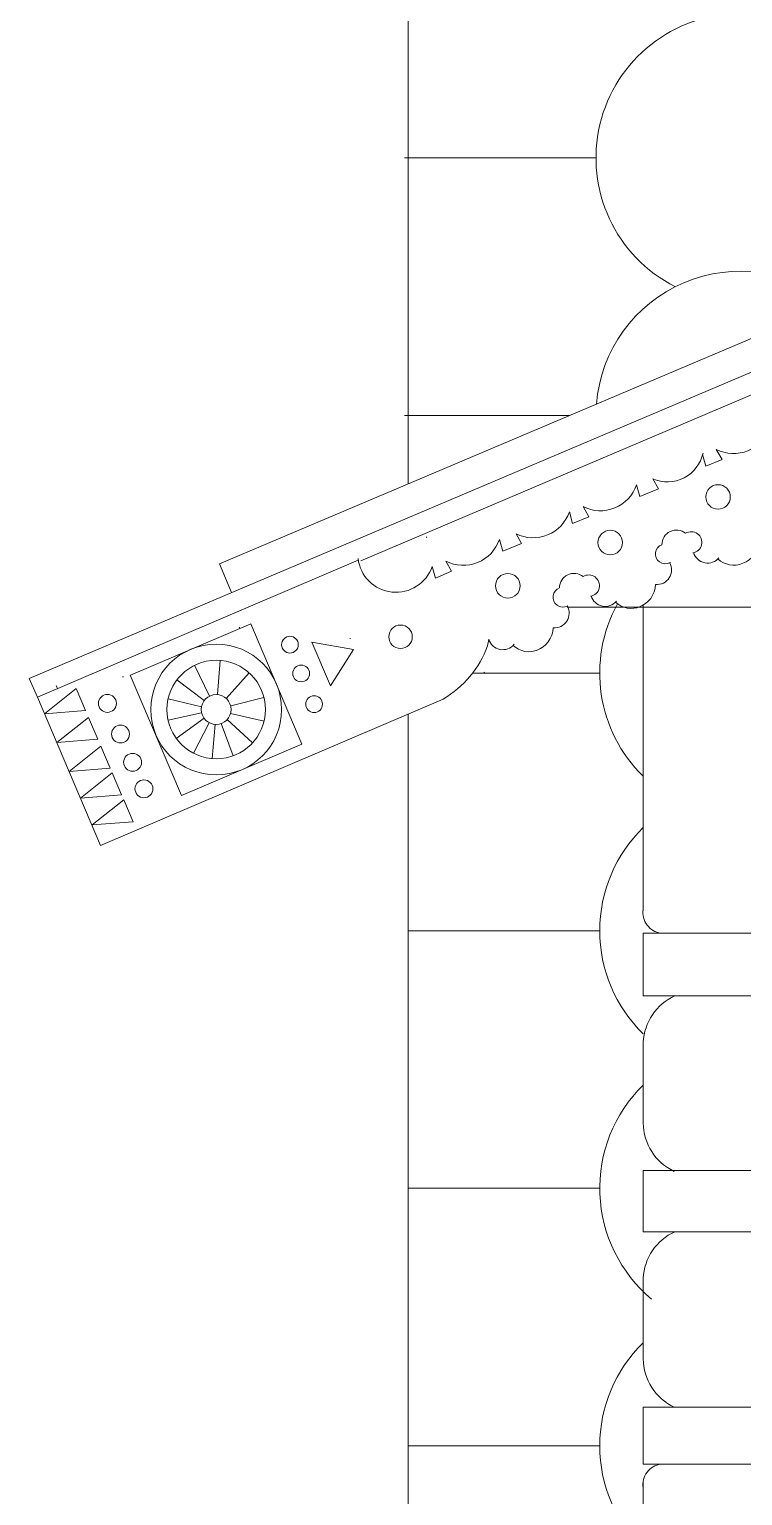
# Model space of a CAD drawing. Header units: millimetres. Extents: x 2399 to 111977, y 1313 to 59551.
# Drawn here: x 8931 to 10043, y 32901 to 35189 of the extents above; entities that cross this region are included whole.
import ezdxf

# ---------------------------------------------------------------- set-up
doc = ezdxf.new("R2010")
doc.units = ezdxf.units.MM
doc.layers.add('hatch1', color=7, linetype='Continuous', lineweight=20, true_color=0x6a6a6a)
doc.layers.add('main line', color=7, linetype='Continuous', lineweight=13)

msp = doc.modelspace()

# ---------------------------------------------------------------- linework, layer by layer
at = {"layer": 'hatch1', "color": 251, "linetype": 'Continuous', "lineweight": 20, "true_color": 0x6a6a6a}
for p, q in [((8943.0953, 34146.5162), (9443.6174, 34360.3329)), ((9088.3458, 34181.2954), (9276.2106, 34261.3549)), ((9275.8511, 34261.2017), (9355.8076, 34073.5786)), ((9371.3696, 34232.7173), (9400.5515, 34164.4057)), ((9400.5515, 34164.4057), (9436.2894, 34221.2153)), ((9228.2513, 34204.0485), (9223.9549, 34150.7003)), ((9167.9429, 33993.5191), (9087.9863, 34181.1422)), ((9211.8509, 34148.4101), (9188.3615, 34196.5011)), ((9273.6448, 34184.4268), (9237.7289, 34144.7463)), ((9003.711, 34160.1359), (8954.3527, 34120.7917)), ((9003.711, 34160.1359), (9018.3011, 34125.982)), ((9203.4311, 34141.4491), (9160.6136, 34173.5606)), ((8943.0953, 34146.5162), (9041.7588, 33915.5554)), ((9199.1878, 34131.8626), (9147.0209, 34143.8731)), ((9296.5537, 34146.3783), (9244.6803, 34133.201)), ((8954.3527, 34120.7917), (9018.3011, 34125.982)), ((9022.9228, 34115.1632), (8973.5645, 34075.8189)), ((9022.9228, 34115.1632), (9037.5129, 34081.0092)), ((9199.3146, 34122.4445), (9147.0471, 34110.9291)), ((9203.1904, 34113.7992), (9159.8204, 34082.438)), ((9211.2516, 34106.8149), (9186.3865, 34059.4206)), ((9239.237, 34111.6706), (9278.6146, 34075.423)), ((9296.7655, 34109.3972), (9244.5986, 34121.4076)), ((9220.2117, 34104.2212), (9215.9153, 34050.8731)), ((9230.0372, 34105.5447), (9248.2961, 34055.2347)), ((8973.5645, 34075.8189), (9037.5129, 34081.0092)), ((9042.1346, 34070.1904), (8992.7763, 34030.8461)), ((9042.1346, 34070.1904), (9056.7247, 34036.0364)), ((9355.8187, 34073.5833), (9167.9539, 33993.5238)), ((8992.7763, 34030.8461), (9056.7247, 34036.0364)), ((9059.9774, 34028.4222), (9010.6191, 33989.078)), ((9059.9774, 34028.4222), (9074.5675, 33994.2683)), ((9010.6191, 33989.078), (9074.5675, 33994.2683)), ((9077.8202, 33986.654), (9028.4619, 33947.3098)), ((9077.8202, 33986.654), (9092.4104, 33952.5001)), ((9028.4619, 33947.3098), (9092.4104, 33952.5001))]:
    msp.add_line(p, q, dxfattribs=at)
for centre, radius in [((9222.0833, 34127.4608), 101.9943), ((9337.0903, 34228.6101), 13.0643), ((9222.0833, 34127.4608), 76.8357), ((9354.6092, 34183.7155), 13.0643), ((9052.4008, 34137.0383), 13.9829), ((9222.0833, 34127.4608), 23.3148), ((9374.7461, 34135.7845), 13.0643), ((9072.82, 34089.2392), 13.9829), ((9091.6769, 34045.0974), 13.9829), ((9109.3276, 34003.7788), 13.9829)]:
    msp.add_circle(centre, radius, dxfattribs=at)
at = {"layer": 'main line', "color": 7, "linetype": 'Continuous', "lineweight": 13}
for p, q in [((15368.1003, 36958.9564), (9227.0702, 34354.4995)), ((15399.0035, 36919.3338), (8930.5796, 34176.0268)), ((9447.4128, 34359.3947), (15421.2302, 36900.0267)), ((9521.672, 34479.4424), (9521.672, 36193.4714)), ((9515.845, 34987.9169), (9814.4557, 34987.9169)), ((9515.845, 34586.0654), (9773.0777, 34586.0654)), ((9980.7692, 34525.1051), (9985.861, 34506.8825)), ((10011.0009, 34517.5331), (10002.0538, 34533.2908)), ((9985.861, 34506.8825), (10011.0009, 34517.5331)), ((9877.6738, 34477.8571), (9882.7656, 34459.6346)), ((9911.9483, 34471.755), (9903.0011, 34487.5126)), ((9882.7656, 34459.6346), (9911.9483, 34471.755)), ((9772.9318, 34435.7528), (9778.0236, 34417.5303)), ((9778.0236, 34417.5303), (9803.1635, 34428.1809)), ((9803.1635, 34428.1809), (9794.2164, 34443.9385)), ((9663.7895, 34392.7311), (9668.8813, 34374.5086)), ((9668.8813, 34374.5086), (9698.064, 34386.629)), ((9698.064, 34386.629), (9689.6791, 34401.7311)), ((8943.0953, 34146.5162), (9443.6174, 34360.3329)), ((9589.2792, 34343.0549), (9580.3321, 34358.8125)), ((9246.0237, 34309.809), (9227.0702, 34354.4995)), ((9559.0475, 34350.6268), (9564.1394, 34332.4043)), ((9564.1394, 34332.4043), (9589.2792, 34343.0549)), ((9888.0744, 33813.1955), (9888.0744, 34290.3056)), ((9770.6136, 34286.9612), (13765.5788, 34286.9612)), ((9436.2894, 34221.2153), (9371.3696, 34232.7173)), ((9645.2786, 34226.6493), (9647.4885, 34236.7491)), ((8943.0953, 34146.5162), (8930.5796, 34176.0268)), ((9621.8567, 34184.2139), (9820.2827, 34184.2139)), ((9576.0429, 34143.7949), (9041.7588, 33915.5554)), ((9521.672, 31170.1973), (9521.672, 34120.5683)), ((9521.672, 33782.3624), (9820.2827, 33782.3624)), ((9888.0256, 33680.8128), (9888.0256, 33778.7278)), ((9888.0256, 33778.7278), (10197.1381, 33778.7278)), ((9888.0256, 33680.8128), (10197.1381, 33680.8128)), ((9888.0256, 33482.4713), (9888.0256, 33608.2661)), ((9888.0256, 33312.9005), (9888.0256, 33408.5828)), ((9888.0256, 33408.5828), (10197.1381, 33408.5828)), ((9521.672, 33380.5109), (9820.2827, 33380.5109)), ((9888.0256, 33312.9005), (10197.1381, 33312.9005)), ((9888.0256, 33114.559), (9888.0256, 33240.3539)), ((9888.0256, 32950.315), (9888.0256, 33038.9884)), ((9888.0256, 33038.9884), (10197.1381, 33038.9884)), ((9521.672, 32978.6595), (9820.2827, 32978.6595)), ((9888.0256, 32950.315), (10197.1381, 32950.315)), ((9888.0744, 31935.0265), (9888.0744, 32923.362))]:
    msp.add_line(p, q, dxfattribs=at)
at = {"layer": 'main line', "color": 7, "linetype": 'Continuous', "lineweight": 13, "flags": 128}
for points in [[(9965.5573, 34371.7381, 1.219803903), (9954.1481, 34402.3973, 0.63216014), (9917.1958, 34384.6049, 1.067465283), (9929.3605, 34356.4347, -0.60309642), (9907.47, 34322.4624)], [(9965.5573, 34371.7381, 1.219803903), (9954.1481, 34402.3973, 0.63216014), (9917.1958, 34384.6049, 1.067465283), (9929.3605, 34356.4347, -0.60309642), (9907.47, 34322.4624)], [(9965.5573, 34371.7381, 1.219803903), (9954.1481, 34402.3973, 0.63216014), (9917.1958, 34384.6049, 1.067465283), (9929.3605, 34356.4347, -0.60309642), (9907.47, 34322.4624)], [(9965.5573, 34371.7381, 1.219803903), (9954.1481, 34402.3973, 0.63216014), (9917.1958, 34384.6049, 1.067465283), (9929.3605, 34356.4347, -0.60309642), (9907.47, 34322.4624)], [(9965.5573, 34371.7381, 1.219803903), (9954.1481, 34402.3973, 0.63216014), (9917.1958, 34384.6049, 1.067465283), (9929.3605, 34356.4347, -0.60309642), (9907.47, 34322.4624)], [(9965.5573, 34371.7381, 1.219803903), (9954.1481, 34402.3973, 0.63216014), (9917.1958, 34384.6049, 1.067465283), (9929.3605, 34356.4347, -0.60309642), (9907.47, 34322.4624)], [(9550.6578, 34395.7563, -0.017938026), (9549.6622, 34396.4199)], [(9550.6578, 34395.7563, -0.017938026), (9549.6622, 34396.4199)], [(9550.6578, 34395.7563, -0.017938026), (9549.6622, 34396.4199)], [(9550.6578, 34395.7563, -0.017938026), (9549.6622, 34396.4199)], [(9550.6578, 34395.7563, -0.017938026), (9549.6622, 34396.4199)], [(9550.6578, 34395.7563, -0.017938026), (9549.6622, 34396.4199)], [(10043.2215, 34355.5976, 0.304535594), (10069.4545, 34390.9469)], [(10043.2215, 34355.5976, 0.304535594), (10069.4545, 34390.9469)], [(10043.2215, 34355.5976, 0.304535594), (10069.4545, 34390.9469)], [(10043.2215, 34355.5976, 0.304535594), (10069.4545, 34390.9469)], [(10043.2215, 34355.5976, 0.304535594), (10069.4545, 34390.9469)], [(10043.2215, 34355.5976, 0.304535594), (10069.4545, 34390.9469)], [(9966.6604, 34372.2045, 0.60309642), (10006.2818, 34364.2385)], [(9966.6604, 34372.2045, 0.60309642), (10006.2818, 34364.2385)], [(9966.6604, 34372.2045, 0.60309642), (10006.2818, 34364.2385)], [(9966.6604, 34372.2045, 0.60309642), (10006.2818, 34364.2385)], [(9966.6604, 34372.2045, 0.60309642), (10006.2818, 34364.2385)], [(9966.6604, 34372.2045, 0.60309642), (10006.2818, 34364.2385)], [(10004.7178, 34362.508, 0.304535594), (10043.2215, 34355.5976)], [(10004.7178, 34362.508, 0.304535594), (10043.2215, 34355.5976)], [(10004.7178, 34362.508, 0.304535594), (10043.2215, 34355.5976)], [(10004.7178, 34362.508, 0.304535594), (10043.2215, 34355.5976)], [(10004.7178, 34362.508, 0.304535594), (10043.2215, 34355.5976)], [(10004.7178, 34362.508, 0.304535594), (10043.2215, 34355.5976)], [(9805.8337, 34304.2096, 1.219803903), (9794.4246, 34334.8687, 0.63216014), (9757.4722, 34317.0764, 1.067465283), (9769.637, 34288.9062, -0.60309642), (9747.7465, 34254.9339)], [(9805.8337, 34304.2096, 1.219803903), (9794.4246, 34334.8687, 0.63216014), (9757.4722, 34317.0764, 1.067465283), (9769.637, 34288.9062, -0.60309642), (9747.7465, 34254.9339)], [(9805.8337, 34304.2096, 1.219803903), (9794.4246, 34334.8687, 0.63216014), (9757.4722, 34317.0764, 1.067465283), (9769.637, 34288.9062, -0.60309642), (9747.7465, 34254.9339)], [(9805.8337, 34304.2096, 1.219803903), (9794.4246, 34334.8687, 0.63216014), (9757.4722, 34317.0764, 1.067465283), (9769.637, 34288.9062, -0.60309642), (9747.7465, 34254.9339)], [(9805.8337, 34304.2096, 1.219803903), (9794.4246, 34334.8687, 0.63216014), (9757.4722, 34317.0764, 1.067465283), (9769.637, 34288.9062, -0.60309642), (9747.7465, 34254.9339)], [(9805.8337, 34304.2096, 1.219803903), (9794.4246, 34334.8687, 0.63216014), (9757.4722, 34317.0764, 1.067465283), (9769.637, 34288.9062, -0.60309642), (9747.7465, 34254.9339)], [(9930.4637, 34356.9011, -0.017938026), (9929.4798, 34356.2204)], [(9930.4637, 34356.9011, -0.017938026), (9929.4798, 34356.2204)], [(9930.4637, 34356.9011, -0.017938026), (9929.4798, 34356.2204)], [(9930.4637, 34356.9011, -0.017938026), (9929.4798, 34356.2204)], [(9930.4637, 34356.9011, -0.017938026), (9929.4798, 34356.2204)], [(9930.4637, 34356.9011, -0.017938026), (9929.4798, 34356.2204)], [(9881.237, 34287.1131, 0.304535594), (9907.47, 34322.4624)], [(9881.237, 34287.1131, 0.304535594), (9907.47, 34322.4624)], [(9881.237, 34287.1131, 0.304535594), (9907.47, 34322.4624)], [(9881.237, 34287.1131, 0.304535594), (9907.47, 34322.4624)], [(9881.237, 34287.1131, 0.304535594), (9907.47, 34322.4624)], [(9881.237, 34287.1131, 0.304535594), (9907.47, 34322.4624)], [(9770.7402, 34289.3726, -0.017938026), (9769.7563, 34288.6918)], [(9770.7402, 34289.3726, -0.017938026), (9769.7563, 34288.6918)], [(9770.7402, 34289.3726, -0.017938026), (9769.7563, 34288.6918)], [(9770.7402, 34289.3726, -0.017938026), (9769.7563, 34288.6918)], [(9770.7402, 34289.3726, -0.017938026), (9769.7563, 34288.6918)], [(9770.7402, 34289.3726, -0.017938026), (9769.7563, 34288.6918)], [(9806.9369, 34304.676, 0.60309642), (9846.5583, 34296.7099)], [(9806.9369, 34304.676, 0.60309642), (9846.5583, 34296.7099)], [(9806.9369, 34304.676, 0.60309642), (9846.5583, 34296.7099)], [(9806.9369, 34304.676, 0.60309642), (9846.5583, 34296.7099)], [(9806.9369, 34304.676, 0.60309642), (9846.5583, 34296.7099)], [(9806.9369, 34304.676, 0.60309642), (9846.5583, 34296.7099)], [(9844.9943, 34294.9794, 0.304535594), (9883.498, 34288.069)], [(9844.9943, 34294.9794, 0.304535594), (9883.498, 34288.069)], [(9844.9943, 34294.9794, 0.304535594), (9883.498, 34288.069)], [(9844.9943, 34294.9794, 0.304535594), (9883.498, 34288.069)], [(9844.9943, 34294.9794, 0.304535594), (9883.498, 34288.069)], [(9844.9943, 34294.9794, 0.304535594), (9883.498, 34288.069)], [(9259.1372, 34255.2326, -0.017938026), (9257.9476, 34255.105)], [(9259.1372, 34255.2326, -0.017938026), (9257.9476, 34255.105)], [(9259.1372, 34255.2326, -0.017938026), (9257.9476, 34255.105)], [(9259.1372, 34255.2326, -0.017938026), (9257.9476, 34255.105)], [(9259.1372, 34255.2326, -0.017938026), (9257.9476, 34255.105)], [(9259.1372, 34255.2326, -0.017938026), (9257.9476, 34255.105)], [(9259.1372, 34255.2326, -0.017938026), (9257.9476, 34255.105)], [(9259.1372, 34255.2326, -0.017938026), (9257.9476, 34255.105)], [(9259.1372, 34255.2326, -0.017938026), (9257.9476, 34255.105)], [(9259.1372, 34255.2326, -0.017938026), (9257.9476, 34255.105)], [(9259.1372, 34255.2326, -0.017938026), (9257.9476, 34255.105)], [(9259.1372, 34255.2326, -0.017938026), (9257.9476, 34255.105)], [(9721.5135, 34219.5846, 0.304535594), (9747.7465, 34254.9339)], [(9721.5135, 34219.5846, 0.304535594), (9747.7465, 34254.9339)], [(9721.5135, 34219.5846, 0.304535594), (9747.7465, 34254.9339)], [(9721.5135, 34219.5846, 0.304535594), (9747.7465, 34254.9339)], [(9721.5135, 34219.5846, 0.304535594), (9747.7465, 34254.9339)], [(9721.5135, 34219.5846, 0.304535594), (9747.7465, 34254.9339)], [(9431.7103, 34238.1955, -0.017938026), (9430.5206, 34238.0679)], [(9431.7103, 34238.1955, -0.017938026), (9430.5206, 34238.0679)], [(9431.7103, 34238.1955, -0.017938026), (9430.5206, 34238.0679)], [(9431.7103, 34238.1955, -0.017938026), (9430.5206, 34238.0679)], [(9431.7103, 34238.1955, -0.017938026), (9430.5206, 34238.0679)], [(9431.7103, 34238.1955, -0.017938026), (9430.5206, 34238.0679)], [(9431.7103, 34238.1955, -0.017938026), (9430.5206, 34238.0679)], [(9431.7103, 34238.1955, -0.017938026), (9430.5206, 34238.0679)], [(9431.7103, 34238.1955, -0.017938026), (9430.5206, 34238.0679)], [(9431.7103, 34238.1955, -0.017938026), (9430.5206, 34238.0679)], [(9431.7103, 34238.1955, -0.017938026), (9430.5206, 34238.0679)], [(9431.7103, 34238.1955, -0.017938026), (9430.5206, 34238.0679)], [(9647.2134, 34237.1474, 0.60309642), (9686.8348, 34229.1814)], [(9647.2134, 34237.1474, 0.60309642), (9686.8348, 34229.1814)], [(9647.2134, 34237.1474, 0.60309642), (9686.8348, 34229.1814)], [(9647.2134, 34237.1474, 0.60309642), (9686.8348, 34229.1814)], [(9647.2134, 34237.1474, 0.60309642), (9686.8348, 34229.1814)], [(9647.2134, 34237.1474, 0.60309642), (9686.8348, 34229.1814)], [(9685.2708, 34227.4508, 0.304535594), (9723.7745, 34220.5405)], [(9685.2708, 34227.4508, 0.304535594), (9723.7745, 34220.5405)], [(9685.2708, 34227.4508, 0.304535594), (9723.7745, 34220.5405)], [(9685.2708, 34227.4508, 0.304535594), (9723.7745, 34220.5405)], [(9685.2708, 34227.4508, 0.304535594), (9723.7745, 34220.5405)], [(9685.2708, 34227.4508, 0.304535594), (9723.7745, 34220.5405)], [(9077.3154, 34178.5859, -0.017938026), (9076.1258, 34178.4583)], [(9077.3154, 34178.5859, -0.017938026), (9076.1258, 34178.4583)], [(9077.3154, 34178.5859, -0.017938026), (9076.1258, 34178.4583)], [(9077.3154, 34178.5859, -0.017938026), (9076.1258, 34178.4583)], [(9077.3154, 34178.5859, -0.017938026), (9076.1258, 34178.4583)], [(9077.3154, 34178.5859, -0.017938026), (9076.1258, 34178.4583)], [(9077.3154, 34178.5859, -0.017938026), (9076.1258, 34178.4583)], [(9077.3154, 34178.5859, -0.017938026), (9076.1258, 34178.4583)], [(9077.3154, 34178.5859, -0.017938026), (9076.1258, 34178.4583)], [(9077.3154, 34178.5859, -0.017938026), (9076.1258, 34178.4583)], [(9077.3154, 34178.5859, -0.017938026), (9076.1258, 34178.4583)], [(9077.3154, 34178.5859, -0.017938026), (9076.1258, 34178.4583)], [(9640.345, 34185.8082, 0.017938026), (9640.1361, 34184.6301)], [(9640.345, 34185.8082, 0.017938026), (9640.1361, 34184.6301)], [(9640.345, 34185.8082, 0.017938026), (9640.1361, 34184.6301)], [(9640.345, 34185.8082, 0.017938026), (9640.1361, 34184.6301)], [(9640.345, 34185.8082, 0.017938026), (9640.1361, 34184.6301)], [(9640.345, 34185.8082, 0.017938026), (9640.1361, 34184.6301)], [(8972.6437, 34165.0529, 0.038813315), (8974.6674, 34160.0034)], [(8972.6437, 34165.0529, 0.038813315), (8974.6674, 34160.0034)]]:
    msp.add_lwpolyline(points, format="xyb", dxfattribs=at)
at = {"layer": 'main line', "color": 7, "linetype": 'Continuous', "lineweight": 13}
for centre, radius in [((10004.8329, 34459.0362), 19.1338), ((10004.8329, 34459.0362), 19.1338), ((10004.8329, 34459.0362), 19.1338), ((10004.8329, 34459.0362), 19.1338), ((10004.8329, 34459.0362), 19.1338), ((10004.8329, 34459.0362), 19.1338), ((9836.6508, 34387.9314), 19.1338), ((9836.6508, 34387.9314), 19.1338), ((9836.6508, 34387.9314), 19.1338), ((9836.6508, 34387.9314), 19.1338), ((9836.6508, 34387.9314), 19.1338), ((9836.6508, 34387.9314), 19.1338), ((9676.9272, 34320.4029), 19.1338), ((9676.9272, 34320.4029), 19.1338), ((9676.9272, 34320.4029), 19.1338), ((9676.9272, 34320.4029), 19.1338), ((9676.9272, 34320.4029), 19.1338), ((9676.9272, 34320.4029), 19.1338), ((9509.5993, 34240.9301), 18.3294)]:
    msp.add_circle(centre, radius, dxfattribs=at)
for centre, radius, start, end in [((10039.4557, 34987.9534), 225, 296.7457516, 243.2542484), ((10039.4557, 34586.0978), 225, 50.5058854, 175.4584439), ((10029.0169, 34586.581), 59.7232, 243.1620465, 341.0734376), ((9925.9215, 34539.333), 56.663, 246.1400141, 348.0520128), ((9821.1795, 34497.2287), 59.7232, 243.1620465, 341.0734376), ((9716.4376, 34455.1244), 59.7232, 243.3818486, 341.0734376), ((9607.2953, 34412.1027), 59.7232, 243.1620465, 341.0734376), ((9502.5533, 34369.9984), 59.7232, 186.748345, 341.0734376), ((10045.2827, 34184.2382), 225, 151.2685925, 225.6769225), ((9494.854, 34281.9937), 160.2827, 300.4333307, 339.8003425), ((10045.2827, 33782.3867), 225, 134.3230775, 225.6769225), ((9919.636, 33810.5186), 32.027, 170.7481888, 263.0374001), ((9973.2822, 33603.4021), 85.3953, 114.9741641, 176.7347332), ((10045.2827, 33380.5312), 225, 134.3404485, 230.1538688), ((9972.4674, 33483.2999), 84.4459, 180.5622234, 244.7845931), ((9973.2822, 33235.4898), 85.3953, 114.9741641, 176.7347332), ((10045.2827, 32978.6756), 225, 134.3404485, 225.6595515), ((9972.4674, 33115.3876), 84.4459, 180.5622234, 244.7845931), ((9919.636, 32918.5242), 32.027, 96.9625999, 189.2518112)]:
    msp.add_arc(centre, radius, start, end, dxfattribs=at)

doc.saveas('drawing.dxf')
